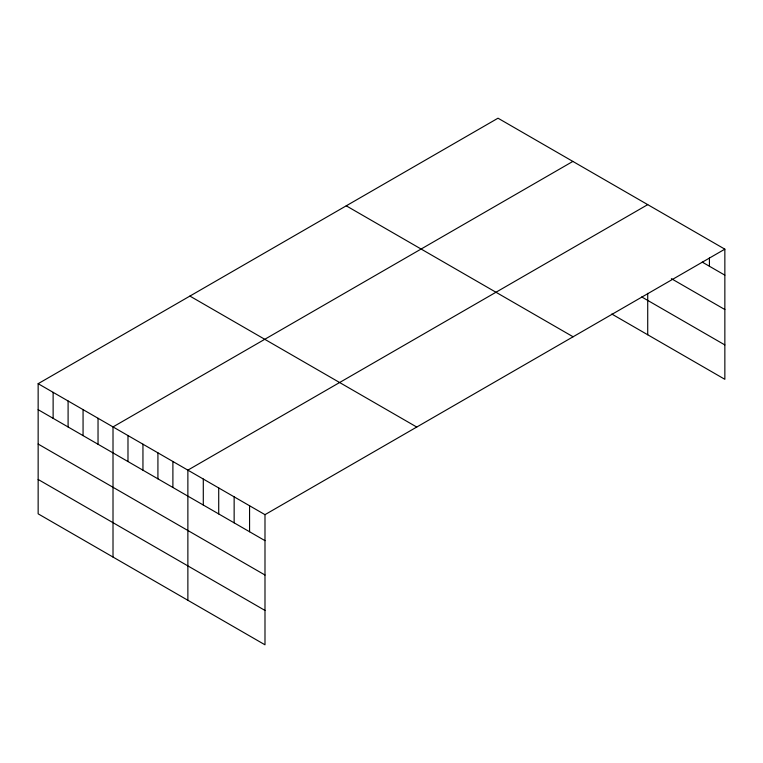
<?xml version="1.0" encoding="UTF-8"?>
<svg xmlns="http://www.w3.org/2000/svg" width="763" height="763" viewBox="0 0 763 763"><rect width="100%" height="100%" fill="white"/><g stroke="black" fill="none" stroke-linecap="round" stroke-linejoin="round"><path stroke-width="1.14" d="M38.15 383.694L264.99 514.663L264.99 644.802L38.15 513.833L38.15 383.694L498.01 118.198L724.85 249.167L724.85 379.306L611.792 314.032M572.86 161.422L113.01 426.918L113.01 557.047M647.72 204.637L187.87 470.132L187.87 600.271M264.99 514.663L724.85 249.167M702.227 262.1L724.85 275.157M671.373 278.657L724.85 309.53M641.731 296.95L724.85 344.933M346.249 205.819L573.099 336.779M189.901 296.082L416.751 427.051M38.15 409.683L264.99 540.652M38.15 444.056L264.99 575.025M38.15 479.46L264.99 610.429M709.428 257.98L709.428 266.249M647.72 293.326L647.72 334.776M249.568 505.755L249.568 531.744M234.146 496.856L234.146 522.846M218.714 487.948L218.714 513.938M203.292 479.04L203.292 505.03M172.896 461.491L172.896 487.481M157.922 452.85L157.922 478.84M142.948 444.2L142.948 470.189M127.984 435.559L127.984 461.548M98.036 418.277L98.036 444.266M83.062 409.626L83.062 435.616M68.098 400.985L68.098 426.975M53.124 392.344L53.124 418.334"/></g></svg>
